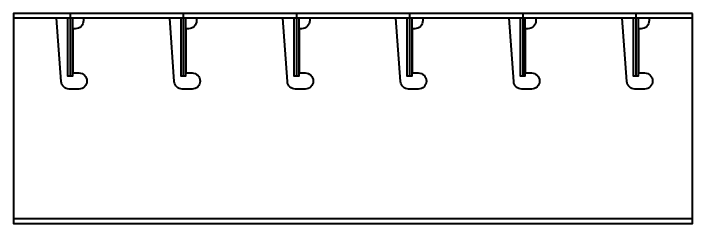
# Model space of a CAD drawing. Header units: millimetres. Extents: x 82 to 1107, y 39 to 638.
# Drawn here: x 1061.314 to 1063.414, y 468.296 to 468.946 of the extents above; entities that cross this region are included whole.
import ezdxf

# ---------------------------------------------------------------- set-up
doc = ezdxf.new("R2010")
doc.units = ezdxf.units.MM
doc.layers.add('elevation', color=250, linetype='Continuous', lineweight=40)

msp = doc.modelspace()

# ---------------------------------------------------------------- linework, layer by layer
at = {"layer": 'elevation'}
for p, q in [((1063.4135, 468.9322), (1061.3135, 468.9322)), ((1061.4885, 468.9462), (1061.4885, 468.7522)), ((1061.8385, 468.9462), (1061.8385, 468.7522)), ((1062.1885, 468.9462), (1062.1885, 468.7522)), ((1062.5385, 468.9462), (1062.5385, 468.7522)), ((1062.8885, 468.9462), (1062.8885, 468.7522)), ((1063.2385, 468.9462), (1063.2385, 468.7522)), ((1063.4135, 468.3102), (1061.3135, 468.3102))]:
    msp.add_line(p, q, dxfattribs=at)
for points in [[(1063.4135, 468.9462), (1061.3135, 468.9462), (1061.3135, 468.2962), (1063.4135, 468.2962), (1063.4135, 468.9462)], [(1061.4955, 468.9322), (1061.4955, 468.7522), (1061.4815, 468.7522), (1061.4815, 468.9322)], [(1061.8455, 468.9322), (1061.8455, 468.7522), (1061.8315, 468.7522), (1061.8315, 468.9322)], [(1062.1955, 468.9322), (1062.1955, 468.7522), (1062.1815, 468.7522), (1062.1815, 468.9322)], [(1062.5455, 468.9322), (1062.5455, 468.7522), (1062.5315, 468.7522), (1062.5315, 468.9322)], [(1062.8955, 468.9322), (1062.8955, 468.7522), (1062.8815, 468.7522), (1062.8815, 468.9322)], [(1063.2455, 468.9322), (1063.2455, 468.7522), (1063.2315, 468.7522), (1063.2315, 468.9322)]]:
    msp.add_lwpolyline(points, dxfattribs=at)
for points in [[(1061.5295, 468.9322), (1061.5295, 468.9242, -0.414214), (1061.5045, 468.8992), (1061.4965, 468.8992), (1061.4965, 468.7622), (1061.5155, 468.7622, -1), (1061.5155, 468.7122), (1061.4855, 468.7122, -0.393468), (1061.4606, 468.7354), (1061.4465, 468.9322)], [(1061.8795, 468.9322), (1061.8795, 468.9242, -0.414214), (1061.8545, 468.8992), (1061.8465, 468.8992), (1061.8465, 468.7622), (1061.8655, 468.7622, -1), (1061.8655, 468.7122), (1061.8355, 468.7122, -0.393468), (1061.8106, 468.7354), (1061.7965, 468.9322)], [(1062.2295, 468.9322), (1062.2295, 468.9242, -0.414214), (1062.2045, 468.8992), (1062.1965, 468.8992), (1062.1965, 468.7622), (1062.2155, 468.7622, -1), (1062.2155, 468.7122), (1062.1855, 468.7122, -0.393468), (1062.1606, 468.7354), (1062.1465, 468.9322)], [(1062.5795, 468.9322), (1062.5795, 468.9242, -0.414214), (1062.5545, 468.8992), (1062.5465, 468.8992), (1062.5465, 468.7622), (1062.5655, 468.7622, -1), (1062.5655, 468.7122), (1062.5355, 468.7122, -0.393468), (1062.5106, 468.7354), (1062.4965, 468.9322)], [(1062.9295, 468.9322), (1062.9295, 468.9242, -0.414214), (1062.9045, 468.8992), (1062.8965, 468.8992), (1062.8965, 468.7622), (1062.9155, 468.7622, -1), (1062.9155, 468.7122), (1062.8855, 468.7122, -0.393468), (1062.8606, 468.7354), (1062.8465, 468.9322)], [(1063.2795, 468.9322), (1063.2795, 468.9242, -0.414214), (1063.2545, 468.8992), (1063.2465, 468.8992), (1063.2465, 468.7622), (1063.2655, 468.7622, -1), (1063.2655, 468.7122), (1063.2355, 468.7122, -0.393468), (1063.2106, 468.7354), (1063.1965, 468.9322)]]:
    msp.add_lwpolyline(points, format="xyb", dxfattribs=at)

doc.saveas('drawing.dxf')
